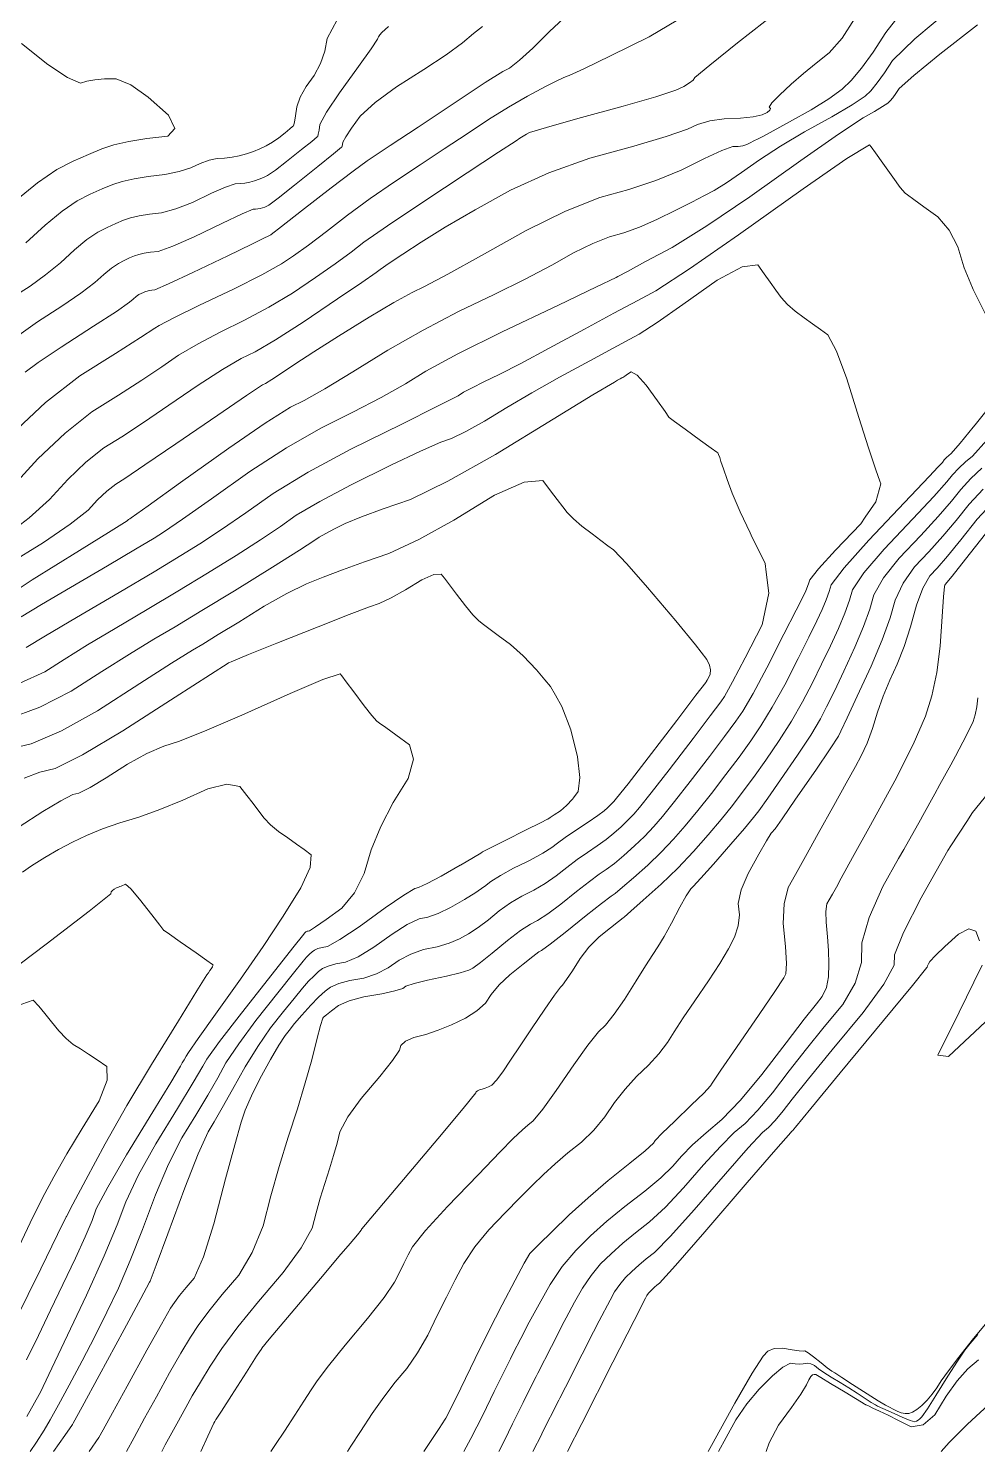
# Model space of a CAD drawing. Header units: inches. Extents: x 1337389 to 1347141, y 407035 to 414577.
# Drawn here: x 1337922 to 1338297, y 407035 to 407597 of the extents above; entities that cross this region are included whole.
import ezdxf

# ---------------------------------------------------------------- set-up
doc = ezdxf.new("R2010")
doc.units = ezdxf.units.IN
doc.header["$MEASUREMENT"] = 0
doc.layers.add('Topo', color=7, linetype='Continuous', lineweight=15, true_color=0x459900)

msp = doc.modelspace()

# ---------------------------------------------------------------- linework, layer by layer
at = {"layer": 'Topo'}
for p, q in [((1338295.104, 407494.4409, 985), (1338291.8111, 407502.3931, 985)), ((1338286.5019, 407274.2861, 1020), (1338292.8321, 407283.944, 1020)), ((1338132.146, 407056.353, 1020), (1338134.3571, 407060.7051, 1020))]:
    msp.add_line(p, q, dxfattribs=at)
for points, elevation in [([(1338286.725, 407604.7571), (1338272.2509, 407592.638), (1338263.4419, 407584.138), (1338260.2979, 407579.2571), (1338257.4479, 407575.291), (1338254.8931, 407572.24), (1338252.6331, 407570.1031), (1338247.5221, 407566.6781), (1338239.5579, 407561.9661), (1338228.7429, 407555.967), (1338219.188, 407550.2971), (1338210.894, 407544.958), (1338203.8612, 407539.9491), (1338197.9022, 407535.9281), (1338193.0189, 407532.8951), (1338189.2099, 407530.8501), (1338184.1831, 407528.2461), (1338177.938, 407525.0818), (1338170.474, 407521.3589), (1338163.6261, 407518.368), (1338157.3939, 407516.1108), (1338151.7771, 407514.587), (1338145.1632, 407511.9571), (1338137.5531, 407508.219), (1338128.9449, 407503.3741), (1338118.5129, 407497.9091), (1338106.2569, 407491.8229), (1338092.1769, 407485.1159), (1338078.1791, 407477.7852), (1338064.2619, 407469.8289), (1338050.4269, 407461.2469), (1338039.4019, 407454.6411), (1338031.1881, 407450.0092), (1338025.7841, 407447.3532), (1338015.8578, 407441.07), (1338001.409, 407431.1611), (1337982.4379, 407417.6243), (1337969.6, 407408.469), (1337962.8949, 407403.6949), (1337962.3229, 407403.302), (1337961.913, 407403.0221), (1337961.6662, 407402.8558), (1337961.5811, 407402.802), (1337961.4951, 407402.7349), (1337961.4091, 407402.653), (1337961.321, 407402.5569), (1337955.0169, 407398.6251), (1337942.4961, 407390.8559), (1337923.7589, 407379.2499), (1337909.8749, 407370.087)], 995), ([(1337914.205, 407385.308), (1337928.257, 407394.011), (1337938.845, 407401.1541), (1337945.97, 407406.7359), (1337949.6319, 407410.7579), (1337953.2601, 407414.189), (1337956.856, 407417.0288), (1337960.4179, 407419.2789), (1337968.3101, 407424.5681), (1337980.5341, 407432.8981), (1337997.087, 407444.2691), (1338008.499, 407452.0279), (1338014.7699, 407456.1769), (1338015.8979, 407456.7131), (1338018.3921, 407458.2438), (1338022.2521, 407460.769), (1338027.477, 407464.289), (1338034.997, 407469.138), (1338044.811, 407475.3191), (1338056.921, 407482.8301), (1338066.614, 407488.6091), (1338073.8911, 407492.6559), (1338078.7509, 407494.9709), (1338087.8549, 407499.815), (1338101.2029, 407507.1871), (1338118.793, 407517.0871), (1338134.347, 407524.726), (1338147.862, 407530.102), (1338159.341, 407533.2161), (1338170.0591, 407536.8221), (1338180.017, 407540.9191), (1338189.215, 407545.5079), (1338196.037, 407548.5929), (1338200.483, 407550.1751), (1338202.5538, 407550.2542), (1338204.3741, 407550.5349), (1338205.9442, 407551.0159), (1338207.2641, 407551.6989), (1338208.7602, 407552.4571), (1338210.4331, 407553.289), (1338212.2819, 407554.1949), (1338216.3909, 407556.395), (1338222.76, 407559.8879), (1338231.389, 407564.6751), (1338238.3401, 407568.9989), (1338243.6119, 407572.8599), (1338247.2059, 407576.259), (1338251.2688, 407581.1111), (1338255.7999, 407587.419), (1338260.8011, 407595.1801), (1338266.142, 407601.9239)], 1000), ([(1337915.2671, 407415.0951), (1337926.0779, 407426.9698), (1337936.7901, 407437.0991), (1337947.405, 407445.484), (1337957.9221, 407452.124), (1337967.136, 407458.0638), (1337975.047, 407463.303), (1337981.655, 407467.842), (1337989.299, 407472.4091), (1337997.9799, 407477.0031), (1338007.6969, 407481.6258), (1338017.221, 407486.758), (1338026.55, 407492.4009), (1338035.685, 407498.5531), (1338043.434, 407503.9419), (1338049.7979, 407508.5681), (1338054.7751, 407512.4302), (1338064.053, 407518.9199), (1338077.63, 407528.0389), (1338095.508, 407539.7849), (1338107.9099, 407547.9394), (1338114.8381, 407552.498), (1338116.2911, 407553.4652), (1338117.665, 407554.3219), (1338118.9588, 407555.0708), (1338120.173, 407555.711), (1338126.9309, 407557.757), (1338139.233, 407561.2081), (1338157.079, 407566.066), (1338169.9951, 407569.8081), (1338177.9809, 407572.434), (1338181.037, 407573.9451), (1338183.3049, 407575.285), (1338184.7839, 407576.4518), (1338185.474, 407577.4479), (1338191.3249, 407582.3299), (1338202.337, 407591.099), (1338218.5101, 407603.7529)], 1010), ([(1338248.516, 407600.599), (1338243.5342, 407592.9859), (1338238.455, 407587.1549), (1338233.2791, 407583.106), (1338228.277, 407578.983), (1338223.4491, 407574.7862), (1338218.794, 407570.516), (1338215.8868, 407567.497), (1338214.7291, 407565.7311), (1338215.3181, 407565.217), (1338215.059, 407564.5372), (1338213.9521, 407563.6901), (1338211.9959, 407562.6781), (1338208.5141, 407561.92), (1338203.506, 407561.417), (1338196.9731, 407561.168), (1338191.3048, 407560.3469), (1338186.5019, 407558.955), (1338182.5648, 407556.99), (1338174.1599, 407554.113), (1338161.2879, 407550.3219), (1338143.948, 407545.6169), (1338127.729, 407539.8579), (1338112.6301, 407533.045), (1338098.6519, 407525.1779), (1338086.903, 407518.337), (1338077.385, 407512.521), (1338070.0948, 407507.732), (1338064.7029, 407504.126), (1338061.2081, 407501.703), (1338059.6099, 407500.4628), (1338054.0129, 407496.584), (1338044.415, 407490.0649), (1338030.818, 407480.907), (1338019.946, 407473.942), (1338011.798, 407469.17), (1338006.3749, 407466.59), (1337998.899, 407462.2191), (1337989.3708, 407456.0562), (1337977.7899, 407448.1007), (1337967.7231, 407441.3159), (1337959.17, 407435.7009), (1337952.1301, 407431.2572), (1337945.0251, 407425.6441), (1337937.855, 407418.864), (1337930.6179, 407410.9159), (1337922.6719, 407403.683), (1337914.0171, 407397.1668)], 1005), ([(1337915.9042, 407436.836), (1337929.0901, 407449.1411), (1337942.68, 407459.711), (1337956.674, 407468.5471), (1337966.548, 407474.8119), (1337972.3029, 407478.505), (1337973.938, 407479.629), (1337979.699, 407482.5989), (1337989.585, 407487.4172), (1338003.597, 407494.0821), (1338014.4959, 407499.5741), (1338022.282, 407503.894), (1338026.9541, 407507.0411), (1338032.8552, 407511.3008), (1338039.9849, 407516.6731), (1338048.3421, 407523.157), (1338057.288, 407529.6971), (1338066.8239, 407536.2939), (1338076.948, 407542.9461), (1338086.5062, 407549.249), (1338095.4971, 407555.2021), (1338103.923, 407560.806), (1338111.8868, 407565.779), (1338119.389, 407570.12), (1338126.4289, 407573.8299), (1338131.5132, 407576.4099), (1338134.64, 407577.8591), (1338135.8111, 407578.1781), (1338141.6589, 407580.8961), (1338152.184, 407586.013), (1338167.3858, 407593.5299), (1338178.666, 407600.192)], 1015), ([(1338064.518, 407597.611), (1338061.8529, 407595.2269), (1338061.0862, 407594.269), (1338060.55, 407593.499), (1338060.245, 407592.9171), (1338060.171, 407592.5221), (1338057.6258, 407588.812), (1338052.6101, 407581.7871), (1338045.1221, 407571.447), (1338040.0341, 407563.8129), (1338037.347, 407558.886), (1338037.059, 407556.665), (1338036.788, 407555.1071), (1338036.5331, 407554.2111), (1338036.2928, 407553.9779), (1338034.173, 407552.245), (1338030.172, 407549.013), (1338024.2901, 407544.2802), (1338019.82, 407540.8609), (1338016.7629, 407538.7552), (1338015.1182, 407537.9632), (1338013.398, 407537.267), (1338011.6022, 407536.6669), (1338009.7291, 407536.1631), (1338007.831, 407535.796), (1338005.9057, 407535.5661), (1338003.955, 407535.474), (1338000.171, 407534.21), (1337994.552, 407531.776), (1337987.0999, 407528.17), (1337980.543, 407525.5828), (1337974.8801, 407524.0149), (1337970.114, 407523.466), (1337966.0319, 407522.7982), (1337962.6371, 407522.0099), (1337959.927, 407521.1021), (1337956.872, 407519.8699), (1337953.4721, 407518.314), (1337949.7271, 407516.434), (1337945.3918, 407513.4809), (1337940.4681, 407509.4548), (1337934.9551, 407504.3557), (1337929.133, 407499.581), (1337923.0011, 407495.1309), (1337916.56, 407491.005)], 1030), ([(1338101.642, 407597.5), (1338098.0749, 407594.786), (1338093.7428, 407591.1051), (1338087.2199, 407586.3671), (1338078.506, 407580.5691), (1338067.6008, 407573.713), (1338059.202, 407567.5831), (1338053.3089, 407562.1791), (1338049.9211, 407557.501), (1338047.6239, 407554.079), (1338046.416, 407551.9129), (1338046.2979, 407551.0029), (1338046.1871, 407550.365), (1338046.0821, 407549.9981), (1338045.984, 407549.9021), (1338042.8319, 407547.3551), (1338036.6249, 407542.3562), (1338027.3641, 407534.9051), (1338020.9219, 407529.8079), (1338017.3001, 407527.0669), (1338016.498, 407526.6802), (1338015.658, 407526.34), (1338014.782, 407526.048), (1338013.8681, 407525.802), (1338012.942, 407525.6231), (1338012.0031, 407525.511), (1338011.0511, 407525.4659), (1338006.6901, 407523.633), (1337998.92, 407520.0111), (1337987.74, 407514.602), (1337979.2929, 407510.8811), (1337973.578, 407508.849), (1337970.596, 407508.5058), (1337968.0419, 407508.0882), (1337965.918, 407507.5939), (1337964.2231, 407507.0259), (1337962.311, 407506.2559), (1337960.1841, 407505.2821), (1337957.8409, 407504.106), (1337955.1291, 407502.259), (1337952.0478, 407499.7399), (1337948.599, 407496.5499), (1337943.094, 407492.37), (1337935.5331, 407487.199), (1337925.9159, 407481.0389), (1337918.5191, 407475.7809)], 1025), ([(1338296.9791, 407598.2339), (1338282.1751, 407586.665), (1338271.8769, 407578.2861), (1338266.083, 407573.096), (1338264.7948, 407571.0961), (1338263.627, 407569.471), (1338262.5799, 407568.2208), (1338261.655, 407567.3449), (1338259.56, 407565.9421), (1338256.2969, 407564.0111), (1338251.8651, 407561.5529), (1338242.1929, 407555.1291), (1338227.2788, 407544.7399), (1338207.124, 407530.3859), (1338190.1949, 407518.942), (1338176.4921, 407510.407), (1338166.014, 407504.7821), (1338158.844, 407500.9312), (1338154.9802, 407498.8549), (1338154.423, 407498.5521), (1338146.6398, 407494.8209), (1338131.6319, 407487.6601), (1338109.3981, 407477.0691), (1338091.913, 407468.3569), (1338079.176, 407461.524), (1338071.189, 407456.5699), (1338061.6189, 407451.1801), (1338050.466, 407445.356), (1338037.7321, 407439.0962), (1338024.1731, 407431.3061), (1338009.791, 407421.9861), (1337994.5841, 407411.1361), (1337983.215, 407403.1392), (1337975.6831, 407397.995), (1337971.987, 407395.7031), (1337964.628, 407391.304), (1337953.6059, 407384.7969), (1337938.9199, 407376.1832), (1337927.5359, 407369.4529), (1337919.4529, 407364.6071)], 990), ([(1338133.5701, 407600.6971), (1338128.03, 407595.6081), (1338121.4331, 407589.0748), (1338116.16, 407584.2592), (1338112.209, 407581.158), (1338109.5811, 407579.773), (1338102.696, 407575.4361), (1338091.5552, 407568.147), (1338076.157, 407557.9059), (1338065.1011, 407550.559), (1338058.3879, 407546.1059), (1338056.0169, 407544.5488), (1338050.524, 407540.4749), (1338041.909, 407533.8839), (1338030.172, 407524.778), (1338022.2768, 407518.6592), (1338018.2238, 407515.5291), (1338018.0129, 407515.3879), (1338017.535, 407515.1319), (1338016.789, 407514.764), (1338015.7761, 407514.282), (1338010.5129, 407511.7401), (1338001, 407507.1398), (1337987.2362, 407500.481), (1337977.6619, 407495.9948), (1337972.275, 407493.683), (1337971.0769, 407493.5449), (1337970.0521, 407493.3772), (1337969.1989, 407493.1788), (1337968.5179, 407492.9511), (1337967.75, 407492.6422), (1337966.8959, 407492.251), (1337965.9552, 407491.7782), (1337964.8661, 407491.0359), (1337963.6279, 407490.025), (1337962.243, 407488.744), (1337957.055, 407485.158), (1337948.065, 407479.2671), (1337935.273, 407471.072), (1337926.2541, 407465.0371), (1337921.009, 407461.1621)], 1020), ([(1337921.311, 407512.162), (1337928.8881, 407519.1701), (1337935.6549, 407524.703), (1337941.6121, 407528.7613), (1337946.76, 407531.345), (1337951.433, 407533.4841), (1337955.6319, 407535.1771), (1337959.356, 407536.425), (1337964.0221, 407537.5079), (1337969.6322, 407538.4269), (1337976.183, 407539.181), (1337981.793, 407540.284), (1337986.4599, 407541.737), (1337990.1849, 407543.5401), (1337993.6509, 407544.788), (1337996.8599, 407545.482), (1337999.81, 407545.622), (1338002.7198, 407545.969), (1338005.59, 407546.524), (1338008.421, 407547.2851), (1338011.1381, 407548.193), (1338013.739, 407549.2447), (1338016.226, 407550.4441), (1338018.7179, 407551.9141), (1338021.2152, 407553.6561), (1338023.7189, 407555.67), (1338025.5139, 407557.1359), (1338026.602, 407558.0539), (1338026.983, 407558.4241), (1338027.389, 407559.8491), (1338027.82, 407562.327), (1338028.2769, 407565.8591), (1338029.6561, 407569.6961), (1338031.9558, 407573.8389), (1338035.178, 407578.288), (1338037.6401, 407582.93), (1338039.3422, 407587.7661), (1338040.2851, 407592.7939), (1338044.17, 407600.213)], 1035), ([(1337917.3079, 407528.885), (1337925.918, 407535.925), (1337933.4978, 407541.0888), (1337940.048, 407544.3771), (1337945.9941, 407547.0972), (1337951.336, 407549.2518), (1337956.0751, 407550.8401), (1337961.9888, 407552.2151), (1337969.0791, 407553.3792), (1337977.344, 407554.3298), (1337980.196, 407557.375), (1337977.633, 407562.5118), (1337969.6551, 407569.7428), (1337962.794, 407574.5439), (1337957.0469, 407576.917), (1337952.4159, 407576.8599), (1337948.5199, 407576.5509), (1337945.3588, 407575.9901), (1337942.934, 407575.1772), (1337937.8309, 407577.3739), (1337930.0512, 407582.5779), (1337919.593, 407590.792)], 1040), ([(1338291.8111, 407502.3931), (1338291.656, 407502.7679), (1338289.2319, 407510.634), (1338285.792, 407517.1999), (1338281.3372, 407522.4671), (1338275.8658, 407526.4351), (1338271.904, 407529.3071), (1338269.4489, 407531.0851), (1338268.5021, 407531.7671), (1338266.5429, 407534.091), (1338263.573, 407538.056), (1338259.591, 407543.6629), (1338256.7392, 407547.677), (1338255.015, 407550.1), (1338254.421, 407550.9311), (1338245.5009, 407545.414), (1338228.2551, 407533.549), (1338202.6828, 407515.336), (1338183.2618, 407501.9211), (1338169.9929, 407493.302), (1338162.8749, 407489.481), (1338153.5019, 407484.423), (1338141.873, 407478.1268), (1338127.9881, 407470.5941), (1338116.745, 407464.6259), (1338108.1449, 407460.223), (1338102.1879, 407457.385), (1338097.5029, 407455.051), (1338094.09, 407453.2198), (1338091.9502, 407451.893), (1338083.8349, 407447.7199), (1338069.7449, 407440.7019), (1338049.6788, 407430.8391), (1338032.735, 407421.7181), (1338018.9099, 407413.338), (1338008.206, 407405.7009), (1337998.5758, 407399.0621), (1337990.0191, 407393.4229), (1337982.536, 407388.782), (1337971.933, 407382.3949), (1337958.2101, 407374.2621), (1337941.367, 407364.3819), (1337929.1259, 407357.1431), (1337921.4869, 407352.5451)], 985), ([(1337919.0039, 407338.5102), (1337928.8478, 407342.9169), (1337936.4259, 407347.806), (1337945.6798, 407353.5292), (1337956.608, 407360.0871), (1337969.2109, 407367.4791), (1337981.3698, 407374.737), (1337993.085, 407381.8608), (1338004.3561, 407388.8509), (1338013.937, 407394.9862), (1338021.8283, 407400.266), (1338028.0299, 407404.6909), (1338037.3571, 407410.193), (1338049.8089, 407416.7729), (1338065.3871, 407424.4301), (1338077.162, 407430.016), (1338085.1341, 407433.5309), (1338089.3021, 407434.974), (1338095.0348, 407437.7421), (1338102.3319, 407441.8361), (1338111.1931, 407447.2541), (1338121.0921, 407453.0319), (1338132.0289, 407459.1691), (1338144.0032, 407465.6661), (1338153.239, 407470.6701), (1338159.736, 407474.1798), (1338163.494, 407476.1979), (1338170.4989, 407480.7481), (1338180.7518, 407487.83), (1338194.2531, 407497.4459), (1338204.099, 407502.674), (1338210.29, 407503.5138), (1338212.8259, 407499.967), (1338215.199, 407496.641), (1338217.409, 407493.537), (1338219.456, 407490.654), (1338221.9998, 407487.883), (1338225.0399, 407485.2229), (1338228.5771, 407482.6749), (1338231.8979, 407480.278), (1338235.0019, 407478.0319), (1338237.8901, 407475.937), (1338241.3859, 407469.445), (1338245.491, 407458.5559), (1338250.2039, 407443.2699), (1338254.0009, 407431.275), (1338256.883, 407422.572), (1338258.4699, 407418.2011)], 980), ([(1338295.3152, 407439.4582), (1338296.0981, 407440.4149), (1338304.52, 407450.9052), (1338308.0378, 407461.6221), (1338306.655, 407472.5638), (1338300.3679, 407483.7331), (1338295.369, 407493.8011), (1338295.104, 407494.4409)], 985), ([(1338207.2991, 407397.7199), (1338203.381, 407406.0501), (1338200.22, 407413.3939), (1338198.2331, 407418.863), (1338196.742, 407423.0479), (1338195.7482, 407425.95), (1338195.249, 407427.5679), (1338194.814, 407428.7209), (1338194.4441, 407429.408), (1338194.1378, 407429.63), (1338191.892, 407431.2489), (1338187.7059, 407434.2651), (1338181.579, 407438.6791), (1338177.4569, 407441.6741), (1338175.3391, 407443.2509), (1338175.2258, 407443.41), (1338173.6589, 407445.6039), (1338170.6359, 407449.833), (1338166.158, 407456.0971), (1338162.696, 407459.933), (1338160.2509, 407461.343), (1338158.8219, 407460.3248), (1338157.7359, 407459.5751), (1338156.994, 407459.093), (1338156.597, 407458.8799), (1338155.9089, 407458.508), (1338154.931, 407457.978), (1338153.6628, 407457.29), (1338145.206, 407452.1769), (1338129.558, 407442.6381), (1338106.7211, 407428.673), (1338087.914, 407418.123), (1338073.1401, 407410.9891), (1338062.397, 407407.2688), (1338053.8119, 407404.0899), (1338047.3851, 407401.451), (1338043.1171, 407399.3532), (1338039.7051, 407397.5501), (1338037.149, 407396.0431), (1338035.4498, 407394.8302), (1338029.298, 407390.909), (1338018.6921, 407384.2789), (1338003.6328, 407374.9401), (1337990.806, 407367.079), (1337980.2121, 407360.6961), (1337971.8491, 407355.791), (1337962.2339, 407349.9149), (1337951.3648, 407343.0668), (1337939.2441, 407335.2468), (1337926.805, 407328.9911), (1337914.0491, 407324.298)], 975), ([(1338281.556, 407423.8789), (1338283.151, 407425.5911), (1338283.9189, 407426.5549), (1338284.7617, 407427.4639), (1338285.683, 407428.3211), (1338286.6791, 407429.1232), (1338290.151, 407433.1541), (1338295.3152, 407439.4582)], 985), ([(1338184.917, 407271.9938), (1338190.669, 407278.5769), (1338195.7959, 407284.649), (1338200.2969, 407290.2111), (1338204.1731, 407295.2632), (1338208.5399, 407301.211), (1338213.3971, 407308.0551), (1338218.7451, 407315.795), (1338223.602, 407323.4719), (1338227.9658, 407331.087), (1338231.839, 407338.64), (1338235.495, 407345.9899), (1338238.9341, 407353.139), (1338242.1561, 407360.0861), (1338244.683, 407366.089), (1338246.5138, 407371.148), (1338247.6511, 407375.263), (1338252.1851, 407381.9862), (1338260.117, 407391.315), (1338271.4461, 407403.252), (1338279.7319, 407412.1318), (1338284.9749, 407417.9531), (1338287.1758, 407420.7171), (1338289.595, 407423.326), (1338292.234, 407425.782), (1338295.0931, 407428.082), (1338300.75, 407434.29)], 990), ([(1337974.9699, 407035.2906), (1337976.381, 407037.8839), (1337980.9311, 407046.2239), (1337984.4769, 407052.699), (1337987.019, 407057.308), (1337990.2389, 407062.7181), (1337994.1351, 407068.93), (1337998.7091, 407075.9429), (1338005.036, 407084.4591), (1338013.1179, 407094.4761), (1338022.9531, 407105.9951), (1338030.0302, 407115.663), (1338034.35, 407123.478), (1338035.913, 407129.4411), (1338037.5729, 407135.3109), (1338039.3321, 407141.0881), (1338041.1882, 407146.772), (1338042.7989, 407152.063), (1338044.1642, 407156.96), (1338045.2841, 407161.463), (1338048.4669, 407167.3439), (1338053.715, 407174.6022), (1338061.0281, 407183.2379), (1338066.0739, 407189.6022), (1338068.853, 407193.695), (1338069.3661, 407195.518), (1338071.2561, 407197.153), (1338074.525, 407198.6021), (1338079.1722, 407199.8652), (1338084.125, 407201.5639), (1338089.384, 407203.701), (1338094.9488, 407206.2741), (1338099.4059, 407209.1289), (1338102.7551, 407212.266), (1338104.9952, 407215.6849), (1338108.223, 407219.389), (1338112.437, 407223.3789), (1338117.6379, 407227.6539), (1338121.4449, 407230.6717), (1338123.8589, 407232.432), (1338124.88, 407232.935), (1338128.326, 407235.4911), (1338134.1971, 407240.0999), (1338142.494, 407246.764), (1338148.558, 407251.5568), (1338152.3889, 407254.481), (1338153.9861, 407255.5339), (1338156.927, 407257.915), (1338161.2098, 407261.623), (1338166.8369, 407266.6581), (1338172.117, 407271.765), (1338177.0509, 407276.9429), (1338181.6379, 407282.1929), (1338186.6079, 407288.1841), (1338191.961, 407294.9179), (1338197.6961, 407302.394), (1338202.87, 407309.331), (1338207.4819, 407315.7309), (1338211.5321, 407321.5921), (1338216.0059, 407328.9591), (1338220.904, 407337.831), (1338226.2259, 407348.2079), (1338230.4642, 407356.615), (1338233.6179, 407363.051), (1338235.6889, 407367.5169), (1338237.3131, 407371.3749), (1338238.4908, 407374.6272), (1338239.2211, 407377.2721), (1338244.4229, 407384.0039), (1338254.0959, 407394.821), (1338268.2398, 407409.724), (1338277.9249, 407419.9811), (1338281.556, 407423.8789)], 985), ([(1338244.2498, 407343.228), (1338248.6229, 407352.6559), (1338252.052, 407360.8031), (1338254.5379, 407367.6688), (1338256.0809, 407373.2539), (1338259.947, 407379.9681), (1338266.1379, 407387.8101), (1338274.6519, 407396.7811), (1338281.5391, 407404.2829), (1338286.799, 407410.315), (1338290.432, 407414.879), (1338294.4279, 407419.1879), (1338298.7861, 407423.2431)], 995), ([(1338119.0658, 407268.017), (1338120.3599, 407268.654), (1338125.4211, 407271.367), (1338129.02, 407273.5821), (1338131.157, 407275.2982), (1338134.2521, 407277.544), (1338138.3051, 407280.32), (1338143.317, 407283.625), (1338147.105, 407286.229), (1338149.6699, 407288.1311), (1338151.0129, 407289.333), (1338152.2729, 407290.5521), (1338153.4511, 407291.7882), (1338154.5459, 407293.041), (1338159.0459, 407298.7909), (1338166.953, 407309.0389), (1338178.2651, 407323.784), (1338185.859, 407333.6899), (1338189.7349, 407338.7569), (1338189.8929, 407338.9849), (1338190.24, 407339.61), (1338190.7779, 407340.633), (1338191.5068, 407342.0529), (1338191.638, 407343.712), (1338191.1738, 407345.6091), (1338190.112, 407347.7451), (1338185.688, 407353.5561), (1338177.9011, 407363.0421), (1338166.752, 407376.2021), (1338158.5742, 407385.5291), (1338153.3692, 407391.0212), (1338151.1349, 407392.68), (1338148.2928, 407394.8091), (1338144.842, 407397.4081), (1338140.7811, 407400.4759), (1338137.4989, 407403.2729), (1338134.995, 407405.7991), (1338133.27, 407408.054), (1338131.1071, 407410.9041), (1338128.5069, 407414.3501), (1338125.469, 407418.3922), (1338118.0948, 407417.816), (1338106.3859, 407412.6221), (1338090.3409, 407402.8109), (1338076.4302, 407395.157), (1338064.6549, 407389.661), (1338055.0149, 407386.324), (1338046.378, 407383.2149), (1338038.7459, 407380.3342), (1338032.1181, 407377.683), (1338024.3479, 407373.8382), (1338015.438, 407368.798), (1338005.3871, 407362.5649), (1337997.3111, 407357.6032), (1337991.213, 407353.9131), (1337987.09, 407351.4949), (1337978.7881, 407346.3), (1337966.3041, 407338.328), (1337949.641, 407327.5779), (1337935.3569, 407319.6518), (1337923.4539, 407314.5491), (1337913.9311, 407312.2691)], 970), ([(1338258.4699, 407418.2011), (1338258.8481, 407417.16), (1338256.8589, 407410.0759), (1338252.7141, 407403.9696)], 980), ([(1338299.261, 407415.05), (1338293.6891, 407409.042), (1338288.6228, 407402.6781), (1338283.3449, 407396.434), (1338277.857, 407390.3089), (1338272.1579, 407384.304), (1338267.7099, 407377.95), (1338264.511, 407371.2451), (1338262.5621, 407364.19), (1338259.4219, 407355.517), (1338255.09, 407345.226), (1338249.567, 407333.3159), (1338245.559, 407324.7409), (1338243.0668, 407319.5021), (1338242.0911, 407317.5991), (1338238.792, 407312.498), (1338233.1721, 407304.2), (1338225.229, 407292.704), (1338219.88, 407284.9721), (1338217.1269, 407281.003), (1338216.9689, 407280.7969), (1338216.6631, 407280.4302), (1338216.209, 407279.9021), (1338215.6071, 407279.2131), (1338213.7769, 407276.23), (1338210.719, 407270.954), (1338206.4331, 407263.3851), (1338203.721, 407256.8892), (1338202.5811, 407251.465), (1338203.0139, 407247.1139), (1338202.5109, 407242.6849), (1338201.0701, 407238.1799), (1338198.6922, 407233.599), (1338195.282, 407227.8889), (1338190.8401, 407221.053), (1338185.3671, 407213.089), (1338180.842, 407206.3618), (1338177.2659, 407200.872), (1338174.6389, 407196.619), (1338171.2788, 407192.2582), (1338167.187, 407187.788), (1338162.3618, 407183.2099), (1338157.874, 407178.278), (1338153.7229, 407172.99), (1338149.909, 407167.347), (1338145.5759, 407162.1539), (1338140.7249, 407157.4112), (1338135.3538, 407153.1182), (1338130.3308, 407148.851), (1338125.6561, 407144.6109), (1338121.3289, 407140.397), (1338116.285, 407135.3428), (1338110.525, 407129.4469), (1338104.049, 407122.709), (1338098.61, 407116.0679), (1338094.207, 407109.523), (1338090.8411, 407103.0741), (1338087.3491, 407096.204), (1338083.73, 407088.9137), (1338079.986, 407081.204), (1338075.9759, 407074.2612), (1338071.6999, 407068.0841), (1338067.1591, 407062.675), (1338062.6069, 407056.7271), (1338058.0439, 407050.2411), (1338053.4699, 407043.217), (1338049.675, 407037.3771), (1338048.3232, 407035.2906)], 1000), ([(1338078.4872, 407035.2906), (1338079.804, 407037.313), (1338084.4449, 407044.41), (1338086.8979, 407048.116), (1338087.163, 407048.4309), (1338089.2171, 407052.5069), (1338093.059, 407060.341), (1338098.6901, 407071.935), (1338104.13, 407082.896), (1338109.3819, 407093.226), (1338114.4431, 407102.9231), (1338118.0961, 407109.678), (1338120.341, 407113.4901), (1338121.176, 407114.3601), (1338124.033, 407117.1779), (1338128.91, 407121.9451), (1338135.808, 407128.661), (1338143.2599, 407135.4189), (1338151.265, 407142.2201), (1338159.8249, 407149.0642), (1338165.7731, 407153.983), (1338169.109, 407156.978), (1338169.8341, 407158.0501), (1338172.5829, 407160.915), (1338177.357, 407165.5729), (1338184.157, 407172.0241), (1338188.917, 407176.6909), (1338191.6361, 407179.5761), (1338192.3159, 407180.6759), (1338195.7371, 407185.728), (1338201.8989, 407194.731), (1338210.803, 407207.6849), (1338217.0099, 407216.8441), (1338220.5209, 407222.2101), (1338221.336, 407223.7799), (1338221.576, 407227.878), (1338221.2401, 407234.5029), (1338220.328, 407243.6549), (1338220.6799, 407251.451), (1338222.2951, 407257.8912), (1338225.173, 407262.974), (1338229.1341, 407270.0481), (1338234.1771, 407279.1131), (1338240.3038, 407290.1699), (1338245.1751, 407298.9741), (1338248.7931, 407305.527), (1338251.156, 407309.8279), (1338253.4012, 407314.8418), (1338255.5269, 407320.57), (1338257.5349, 407327.0116), (1338259.839, 407333.3881), (1338262.4389, 407339.698), (1338265.335, 407345.9431), (1338268.0509, 407352.9469), (1338270.5859, 407360.711), (1338272.941, 407369.2359), (1338275.4718, 407375.9319), (1338278.179, 407380.799), (1338281.0629, 407383.837), (1338285.1521, 407388.585), (1338290.4469, 407395.0401), (1338296.9459, 407403.2039), (1338304.094, 407410.912)], 1005), ([(1338252.7141, 407403.9696), (1338250.9151, 407401.3179), (1338241.0151, 407390.887), (1338234.3082, 407383.542), (1338230.7909, 407379.282), (1338230.467, 407378.1059), (1338229.9441, 407376.661), (1338229.2219, 407374.9471), (1338228.3021, 407372.9631), (1338225.4321, 407367.239), (1338220.6121, 407357.777), (1338213.8421, 407344.575), (1338208.4109, 407334.4461), (1338204.3191, 407327.39), (1338201.566, 407323.4061), (1338197.1999, 407317.4511), (1338191.2189, 407309.5239), (1338183.6251, 407299.625), (1338177.4211, 407291.72), (1338172.607, 407285.8089), (1338169.1841, 407281.8911), (1338165.502, 407278.027), (1338161.5619, 407274.216), (1338157.3641, 407270.4589), (1338153.653, 407267.3531), (1338150.43, 407264.8981), (1338147.694, 407263.094), (1338143.7903, 407260.2199), (1338138.715, 407256.275), (1338132.4721, 407251.2609), (1338127.357, 407247.4498), (1338123.3731, 407244.8411), (1338120.518, 407243.4351), (1338116.572, 407240.8189), (1338111.5349, 407236.991), (1338105.407, 407231.9539), (1338100.8158, 407228.309), (1338097.762, 407226.059), (1338096.2461, 407225.202), (1338092.7701, 407224.1161), (1338087.3329, 407222.8029), (1338079.9349, 407221.2611), (1338074.6051, 407219.946), (1338071.3421, 407218.8591), (1338070.1462, 407217.9989), (1338066.975, 407217.0119), (1338061.8299, 407215.8999), (1338054.7091, 407214.6609), (1338049.0251, 407213.1248), (1338044.778, 407211.292), (1338041.9679, 407209.161), (1338039.989, 407207.6219), (1338038.8411, 407206.6739), (1338038.5248, 407206.3171), (1338037.6489, 407203.402), (1338036.2121, 407197.926), (1338034.214, 407189.8918), (1338031.6539, 407180.7728), (1338028.5309, 407170.5701), (1338024.8451, 407159.2839), (1338021.3529, 407147.8128), (1338018.056, 407136.1568), (1338014.954, 407124.3169), (1338010.719, 407113.886), (1338005.3509, 407104.8641), (1337998.8513, 407097.2503), (1337993.5099, 407090.63), (1337989.3279, 407085.0021), (1337986.3061, 407080.3668), (1337982.5579, 407074.135), (1337978.0842, 407066.3069), (1337972.885, 407056.8829), (1337968.2219, 407048.3981), (1337964.093, 407040.854), (1337961.0658, 407035.2906)], 980), ([(1338300.2031, 407397.3671), (1338292.2701, 407387.402), (1338286.9588, 407380.7361), (1338284.2691, 407377.3662), (1338284.1999, 407377.2939), (1338284.1269, 407377.1479), (1338284.051, 407376.9291), (1338283.9701, 407376.638), (1338283.649, 407372.5729), (1338283.0869, 407364.7351), (1338282.285, 407353.1249), (1338280.9159, 407342.708), (1338278.9801, 407333.4852), (1338276.477, 407325.4559), (1338271.6039, 407314.272), (1338264.362, 407299.934), (1338254.75, 407282.442), (1338247.7031, 407269.627), (1338243.2211, 407261.4889), (1338241.304, 407258.0301), (1338239.726, 407255.1931), (1338238.487, 407252.979), (1338237.5859, 407251.3889), (1338237.1749, 407248.434), (1338237.2522, 407244.114), (1338237.8179, 407238.429), (1338238.166, 407232.9579), (1338238.2961, 407227.6998), (1338238.208, 407222.656), (1338237.363, 407218.345), (1338235.762, 407214.7679), (1338233.4049, 407211.924), (1338228.638, 407205.855), (1338221.46, 407196.5609), (1338211.8709, 407184.041), (1338203.4069, 407173.952), (1338196.0661, 407166.2951), (1338189.8498, 407161.069), (1338184.568, 407156.265), (1338180.2209, 407151.884), (1338176.807, 407147.9251), (1338171.9408, 407143.292), (1338165.6242, 407137.9861), (1338157.855, 407132.006), (1338150.729, 407126.1241), (1338144.2451, 407120.339), (1338138.4048, 407114.652), (1338133.075, 407108.2828), (1338128.2571, 407101.2308), (1338123.9508, 407093.495), (1338123.9409, 407093.4769)], 1010), ([(1338213.6479, 407382.2841), (1338213.228, 407385.736), (1338207.7169, 407396.8309), (1338207.2991, 407397.7199)], 975), ([(1338126.1981, 407339.7769), (1338122.887, 407343.6839), (1338117.6258, 407349.1999), (1338112.6121, 407353.728), (1338107.8449, 407357.2691), (1338104.1522, 407360.019), (1338101.533, 407361.9779), (1338099.9878, 407363.146), (1338097.7709, 407365.474), (1338094.8849, 407368.964), (1338091.327, 407373.6131), (1338088.5481, 407377.2559), (1338086.5469, 407379.891), (1338085.3232, 407381.5188), (1338082.3518, 407381.287), (1338077.6351, 407379.1949), (1338071.1722, 407375.242), (1338065.5681, 407372.1589), (1338060.8241, 407369.9452), (1338056.941, 407368.6012), (1338048.9161, 407365.5299), (1338036.7509, 407360.7329), (1338020.4439, 407354.211), (1338009.282, 407349.7311), (1338003.2641, 407347.2929), (1338002.3911, 407346.8989), (1338001.7559, 407346.62), (1338001.36, 407346.456), (1338001.2009, 407346.409), (1337994.183, 407341.918), (1337980.3049, 407332.9842), (1337959.5678, 407319.6061), (1337943.7531, 407310.2119), (1337932.8589, 407304.799), (1337926.8869, 407303.3701), (1337920.597, 407300.9311)], 965), ([(1337946.3065, 407035.2906), (1337950.1699, 407040.819), (1337951.8049, 407043.8227), (1337955.5122, 407050.5721), (1337961.2941, 407061.0661), (1337969.149, 407075.3071), (1337974.877, 407085.553), (1337978.476, 407091.8039), (1337979.948, 407094.0611), (1337981.9841, 407096.801), (1337984.5849, 407100.0252), (1337987.7499, 407103.7319), (1337991.4067, 407112.1091), (1337995.5569, 407125.1569), (1338000.1999, 407142.8739), (1338003.8081, 407156.2571), (1338006.3812, 407165.3052), (1338007.9207, 407170.0192), (1338010.3501, 407175.692), (1338013.669, 407182.3239), (1338017.877, 407189.9159), (1338021.205, 407195.6381), (1338023.6521, 407199.4911), (1338025.218, 407201.475), (1338027.4288, 407204.114), (1338030.2861, 407207.4079), (1338033.7869, 407211.3569), (1338036.8399, 407214.5349), (1338039.445, 407216.942), (1338041.6032, 407218.578), (1338044.864, 407219.9859), (1338049.227, 407221.1651), (1338054.6939, 407222.1158), (1338059.7519, 407223.766), (1338064.4009, 407226.1158), (1338068.641, 407229.1662), (1338073.2649, 407231.573), (1338078.2721, 407233.3389), (1338083.6641, 407234.463), (1338088.435, 407235.878), (1338092.5871, 407237.5828), (1338096.1193, 407239.5799), (1338099.9, 407242.0832), (1338103.9299, 407245.0937), (1338108.209, 407248.6119), (1338112.625, 407251.7261), (1338117.1772, 407254.4379), (1338121.866, 407256.747), (1338126.3889, 407259.4079), (1338130.7458, 407262.4221), (1338134.9361, 407265.7868), (1338139.0211, 407268.8819), (1338143.0001, 407271.7068), (1338146.8732, 407274.261), (1338150.3791, 407276.7911), (1338153.5171, 407279.2949), (1338156.2881, 407281.7748), (1338158.8877, 407284.289), (1338161.3168, 407286.8391), (1338163.5772, 407289.4249), (1338168.2339, 407295.2551), (1338175.2891, 407304.3321), (1338184.7419, 407316.6542), (1338191.53, 407325.57), (1338195.6511, 407331.082), (1338197.1059, 407333.1879), (1338200.3179, 407338.964), (1338205.2868, 407348.4099), (1338212.0131, 407361.526), (1338214.6602, 407373.968), (1338213.6479, 407382.2841)], 975), ([(1337918.6481, 407281.809), (1337928.0351, 407287.8502), (1337935.0999, 407292.0699), (1337939.8429, 407294.4699), (1337942.265, 407295.05), (1337946.6812, 407297.244), (1337953.0921, 407301.0529), (1337961.4989, 407306.4761), (1337969.058, 407310.679), (1337975.7698, 407313.662), (1337981.634, 407315.4251), (1337991.8979, 407319.473), (1338006.56, 407325.805), (1338025.6209, 407334.422), (1338038.5536, 407339.879), (1338045.3581, 407342.175), (1338046.0342, 407341.311), (1338047.841, 407338.924), (1338050.7789, 407335.014), (1338054.848, 407329.5801), (1338057.9021, 407325.7211), (1338059.9402, 407323.436), (1338060.962, 407322.725), (1338063.4382, 407320.9438), (1338067.367, 407318.0941), (1338072.75, 407314.1729), (1338074.3658, 407308.4109), (1338072.2161, 407300.8059), (1338066.2988, 407291.359), (1338061.4449, 407281.9687), (1338057.6541, 407272.638), (1338054.9269, 407263.3638), (1338051.0631, 407255.7111), (1338046.0631, 407249.6781), (1338039.9271, 407245.265), (1338035.668, 407242.2931), (1338033.2859, 407240.7639), (1338032.7811, 407240.6759), (1338032.3778, 407240.5671), (1338032.0771, 407240.437), (1338031.878, 407240.286), (1338031.6371, 407240.0641), (1338031.3548, 407239.7698), (1338031.032, 407239.406), (1338026.7709, 407234.0391), (1338018.5721, 407223.6699), (1338006.4361, 407208.299), (1337997.8319, 407197.1259), (1337992.76, 407190.1499), (1337991.22, 407187.373), (1337987.3559, 407180.883), (1337981.1679, 407170.6811), (1337972.6549, 407156.766), (1337965.86, 407144.4681), (1337960.7829, 407133.7869), (1337957.4239, 407124.723), (1337952.2539, 407112.4711), (1337945.2711, 407097.0299), (1337936.477, 407078.4001), (1337930.431, 407065.6409), (1337927.1319, 407058.755), (1337926.5801, 407057.739), (1337924.7811, 407054.546), (1337921.7339, 407049.175)], 960), ([(1338018.0319, 407035.2906), (1338019.943, 407038.0481), (1338023.461, 407043.346), (1338027.553, 407049.696), (1338031.0543, 407055.1172), (1338033.9651, 407059.6081), (1338036.2841, 407063.169), (1338040.7691, 407069.045), (1338047.42, 407077.2339), (1338056.2371, 407087.7372), (1338062.734, 407096.015), (1338066.9119, 407102.0669), (1338068.7711, 407105.8939), (1338070.567, 407109.5119), (1338072.3, 407112.9219), (1338073.971, 407116.123), (1338079.123, 407122.4578), (1338087.7581, 407131.928), (1338099.8741, 407144.533), (1338108.5371, 407153.5071), (1338113.747, 407158.8491), (1338115.5049, 407160.5609), (1338117.4029, 407162.2831), (1338119.443, 407164.0148), (1338121.624, 407165.759), (1338125.379, 407170.326), (1338130.708, 407177.7161), (1338137.612, 407187.9299), (1338143.164, 407195.6412), (1338147.3659, 407200.8479), (1338150.216, 407203.5521), (1338153.641, 407207.8239), (1338157.641, 407213.662), (1338162.215, 407221.0671), (1338165.9458, 407226.996), (1338168.834, 407231.4471), (1338170.878, 407234.421), (1338173.3341, 407238.5102), (1338176.2009, 407243.714), (1338179.4811, 407250.0318), (1338182.0119, 407254.5538), (1338183.796, 407257.278), (1338184.8319, 407258.2049), (1338187.8279, 407261.4612), (1338192.7839, 407267.046), (1338199.7, 407274.961), (1338204.9831, 407281.1131), (1338208.6332, 407285.504), (1338210.6499, 407288.1329), (1338214.21, 407293.0917), (1338219.313, 407300.38), (1338225.9579, 407309.997), (1338231.1969, 407317.985), (1338235.029, 407324.3431), (1338237.4531, 407329.0708), (1338240.5269, 407335.3659), (1338244.2498, 407343.228)], 995), ([(1338130.4099, 407333.6751), (1338128.3971, 407337.181), (1338126.1981, 407339.7769)], 965), ([(1338137.5139, 407293.239), (1338139.3799, 407295.6949), (1338140.0231, 407301.2281), (1338139.0569, 407309.332), (1338136.482, 407320.0049), (1338132.928, 407329.288), (1338130.4099, 407333.6751)], 965), ([(1338297.1741, 407332.6559), (1338296.715, 407329.1021), (1338296.074, 407326.005), (1338295.2509, 407323.3648), (1338292.6651, 407317.896), (1338288.3139, 407309.5981), (1338286.4781, 407306.2549)], 1015), ([(1338292.8321, 407283.944), (1338295.0931, 407287.3941), (1338304.2289, 407298.7389), (1338312.688, 407306.4541), (1338315.4601, 407309.968)], 1020), ([(1338286.4781, 407306.2549), (1338282.2002, 407298.4699), (1338280.1491, 407294.7761)], 1015), ([(1337921.5361, 407071.4199), (1337926.295, 407081.104), (1337931.104, 407091.0279), (1337935.9649, 407101.192), (1337940.875, 407111.5951), (1337944.705, 407120.031), (1337947.454, 407126.4991), (1337949.121, 407130.999), (1337953.678, 407139.6292), (1337961.123, 407152.39), (1337971.4561, 407169.2811), (1337978.5621, 407180.9451), (1337982.4389, 407187.3843), (1337983.0879, 407188.5962), (1337983.8181, 407189.8839), (1337984.628, 407191.2479), (1337985.5199, 407192.688), (1337989.393, 407198.2411), (1337996.2491, 407207.9061), (1338006.0869, 407221.683), (1338014.962, 407234.566), (1338022.874, 407246.555), (1338029.8232, 407257.6489), (1338033.5282, 407265.7201), (1338033.9909, 407270.7679), (1338031.21, 407272.7939), (1338028.1311, 407274.996), (1338024.755, 407277.374), (1338021.0801, 407279.93), (1338017.9489, 407282.5429), (1338015.3621, 407285.2141), (1338013.3179, 407287.9419), (1338011.0391, 407290.9341), (1338008.5231, 407294.189), (1338005.771, 407297.708), (1338000.6542, 407298.57), (1337993.173, 407296.775), (1337983.326, 407292.3232), (1337974.2557, 407288.6029), (1337965.9631, 407285.612), (1337958.4469, 407283.3532), (1337951.563, 407280.954), (1337945.3121, 407278.4169), (1337939.6941, 407275.742), (1337934.2049, 407272.8359), (1337928.8462, 407269.6998), (1337923.6161, 407266.3351), (1337920.0131, 407263.934)], 955), ([(1338092.936, 407266.681), (1338098.069, 407269.631), (1338100.977, 407271.3749), (1338101.5579, 407271.852), (1338104.73, 407273.542), (1338110.4961, 407276.444), (1338118.8529, 407280.5599), (1338124.4529, 407283.3259), (1338127.294, 407284.7429), (1338127.3779, 407284.81), (1338128.2581, 407285.398), (1338129.933, 407286.507), (1338132.4041, 407288.1371), (1338134.803, 407290.212), (1338137.128, 407292.7309), (1338137.5139, 407293.239)], 965), ([(1338280.1491, 407294.7761), (1338275.3931, 407286.2101), (1338274.483, 407284.5839)], 1015), ([(1338274.483, 407284.5839), (1338267.895, 407272.819), (1338265.895, 407269.2721)], 1015), ([(1337990.3569, 407035.2906), (1337993.154, 407041.301), (1337995.595, 407046.5149), (1337995.9261, 407047.166), (1337996.1801, 407047.6439), (1337996.3561, 407047.9491), (1337996.4529, 407048.0809), (1337998.5009, 407051.2451), (1338002.499, 407057.4421), (1338008.447, 407066.67), (1338012.4329, 407072.8561), (1338014.459, 407075.9981), (1338014.5229, 407076.0971), (1338017.4421, 407079.5889), (1338023.2148, 407086.4729), (1338031.841, 407096.7491), (1338039.0651, 407105.3261), (1338044.887, 407112.2009), (1338049.3059, 407117.377), (1338052.2593, 407120.856), (1338053.747, 407122.6382), (1338053.769, 407122.7239), (1338053.7931, 407122.8091), (1338053.8179, 407122.8921), (1338053.8449, 407122.9729), (1338053.8681, 407123.05), (1338053.888, 407123.12), (1338053.9037, 407123.1849), (1338058.913, 407129.13), (1338068.913, 407140.956), (1338083.907, 407158.6629), (1338093.943, 407170.6129), (1338099.0228, 407176.807), (1338099.146, 407177.2449), (1338099.6009, 407177.638), (1338100.3861, 407177.9861), (1338101.5019, 407178.2889), (1338102.6921, 407178.697), (1338103.955, 407179.211), (1338105.2921, 407179.8291), (1338107.1921, 407181.779), (1338109.6541, 407185.062), (1338112.678, 407189.6761), (1338116.4491, 407195.348), (1338120.966, 407202.0791), (1338126.2301, 407209.8671), (1338130.0319, 407215.336), (1338132.3699, 407218.4859), (1338133.2459, 407219.317), (1338134.83, 407221.491), (1338137.1231, 407225.0068), (1338140.125, 407229.866), (1338143.625, 407234.3089), (1338147.625, 407238.3381), (1338152.1239, 407241.9511), (1338155.2771, 407244.4611), (1338157.0828, 407245.8682), (1338157.5429, 407246.1709), (1338160.201, 407248.4768), (1338165.0571, 407252.7869), (1338172.1109, 407259.0998), (1338178.7311, 407265.502), (1338184.917, 407271.9938)], 990), ([(1338277.768, 407259.099), (1338285.2811, 407272.4219), (1338286.5019, 407274.2861)], 1020), ([(1337923.0792, 407035.2906), (1337925.5612, 407038.986), (1337928.5729, 407043.783), (1337930.8849, 407047.8469), (1337934.163, 407053.7532), (1337938.4069, 407061.501), (1337943.616, 407071.091), (1337948.5909, 407080.6659), (1337953.3322, 407090.227), (1337957.8382, 407099.774), (1337962.526, 407110.6811), (1337967.3951, 407122.948), (1337972.4449, 407136.576), (1337977.63, 407148.6332), (1337982.9488, 407159.1188), (1337988.404, 407168.0352), (1337993.119, 407175.924), (1337997.0929, 407182.7861), (1338000.3269, 407188.6199), (1338005.354, 407196.1462), (1338012.1742, 407205.3629), (1338020.788, 407216.2719), (1338026.9909, 407224.0641), (1338030.783, 407228.74), (1338032.166, 407230.299), (1338033.371, 407231.5541), (1338034.4001, 407232.5051), (1338035.252, 407233.151), (1338036.5399, 407233.707), (1338038.263, 407234.172), (1338040.4221, 407234.548), (1338045.3041, 407237.2739), (1338052.9091, 407242.3518), (1338063.2379, 407249.78), (1338070.5841, 407254.8281), (1338074.9461, 407257.495), (1338076.325, 407257.783), (1338079.766, 407259.4), (1338085.2681, 407262.3458), (1338092.8331, 407266.6219), (1338092.936, 407266.681)], 965), ([(1338102.1871, 407258.05), (1338102.4541, 407258.2338), (1338104.883, 407260.2319), (1338108.678, 407262.634), (1338113.836, 407265.441), (1338119.0658, 407268.017)], 970), ([(1338265.895, 407269.2721), (1338259.7041, 407258.2951), (1338254.1991, 407246.0173), (1338251.378, 407235.987), (1338251.2421, 407228.2019), (1338248.723, 407220.083), (1338243.8221, 407211.63), (1338236.5371, 407202.843), (1338229.489, 407194.121), (1338222.6759, 407185.4669), (1338216.098, 407176.8782), (1338210.2909, 407169.957), (1338205.256, 407164.7051), (1338200.992, 407161.1202), (1338195.5249, 407155.6859), (1338188.8551, 407148.404), (1338180.982, 407139.274), (1338173.8922, 407131.7698), (1338167.5851, 407125.8919), (1338162.0621, 407121.6399), (1338156.9952, 407117.4579), (1338152.385, 407113.345), (1338148.2319, 407109.301), (1338144.4429, 407104.7719), (1338141.0171, 407099.7582), (1338137.9552, 407094.2579), (1338134.632, 407088.007)], 1015), ([(1337903.84, 407216.304), (1337929.2831, 407235.4911), (1337946.2989, 407248.5169), (1337954.8889, 407255.381), (1337955.0511, 407256.085), (1337955.47, 407256.7021), (1337956.1459, 407257.232), (1337957.0791, 407257.6772), (1337957.8618, 407258.021), (1337958.495, 407258.2659), (1337958.977, 407258.411), (1337959.51, 407258.6031), (1337960.092, 407258.8418), (1337960.7239, 407259.128), (1337962.755, 407257.26), (1337966.1839, 407253.24), (1337971.0128, 407247.0669), (1337974.2369, 407242.944), (1337975.858, 407240.8709), (1337975.8762, 407240.848), (1337977.996, 407239.3649), (1337982.2201, 407236.4239), (1337988.5481, 407232.0241), (1337992.8251, 407229.0471), (1337995.053, 407227.4939), (1337995.232, 407227.3639), (1337995.202, 407227.0391), (1337994.964, 407226.5211), (1337994.518, 407225.809), (1337994.0099, 407225.04), (1337993.4412, 407224.212), (1337992.8091, 407223.3281), (1337988.8399, 407217.0051), (1337981.533, 407205.2429), (1337970.889, 407188.0431), (1337961.258, 407171.8411), (1337952.64, 407156.64), (1337945.034, 407142.4369), (1337939.936, 407132.9071), (1337937.3441, 407128.0499), (1337937.26, 407127.8659), (1337933.8791, 407120.9759), (1337927.199, 407107.3791), (1337917.222, 407087.077)], 950), ([(1337932.2726, 407035.2906), (1337936.702, 407041.603), (1337939.708, 407045.9411), (1337940.0369, 407046.519), (1337943.5451, 407052.96), (1337950.2332, 407065.2621), (1337960.1, 407083.427), (1337966.7521, 407095.691), (1337970.186, 407102.055), (1337970.4048, 407102.518), (1337972.7979, 407108.8909), (1337977.365, 407121.1731), (1337984.1061, 407139.3638), (1337989.3991, 407152.798), (1337993.244, 407161.4731), (1337995.6401, 407165.3901), (1337998.881, 407170.9651), (1338002.966, 407178.1981), (1338007.8941, 407187.09), (1338012.8771, 407195.166), (1338017.913, 407202.4269), (1338023.0029, 407208.874), (1338027.21, 407214.089), (1338030.534, 407218.0739), (1338032.976, 407220.8278), (1338035.106, 407223.0447), (1338036.923, 407224.7241), (1338038.428, 407225.865), (1338040.702, 407226.846), (1338043.7451, 407227.6691), (1338047.5578, 407228.3321), (1338052.5278, 407230.5201), (1338058.6549, 407234.2339), (1338065.9399, 407239.4729), (1338071.924, 407243.2), (1338076.609, 407245.417), (1338079.9939, 407246.1228), (1338084.1009, 407247.6391), (1338088.9281, 407249.9651), (1338094.476, 407253.1012), (1338098.985, 407255.8569), (1338102.1871, 407258.05)], 970), ([(1338145.4558, 407082.4689), (1338147.6831, 407086.8161), (1338151.9591, 407095.021), (1338153.7769, 407098.285), (1338155.81, 407101.262), (1338158.0591, 407103.9501), (1338160.524, 407106.3501), (1338163.26, 407108.7911), (1338166.2679, 407111.2741), (1338169.5471, 407113.797), (1338175.8431, 407120.247), (1338185.1569, 407130.623), (1338197.4889, 407144.924), (1338206.481, 407155.1071), (1338212.134, 407161.1699), (1338214.4462, 407163.114), (1338217.1762, 407165.9621), (1338220.3249, 407169.715), (1338223.8919, 407174.372), (1338230.34, 407182.388), (1338239.67, 407193.761), (1338251.881, 407208.492), (1338260.0451, 407219.6459), (1338264.1621, 407227.223), (1338264.2319, 407231.2211), (1338267.775, 407240.0871), (1338274.791, 407253.821), (1338277.768, 407259.099)], 1020), ([(1338135.1715, 407035.2906), (1338140.7748, 407046.3281), (1338153.0828, 407070.5411), (1338161.479, 407087.0269), (1338165.963, 407095.7839), (1338166.536, 407096.813), (1338167.1769, 407097.751), (1338167.8868, 407098.599), (1338168.6641, 407099.3549), (1338169.5261, 407100.1249), (1338170.474, 407100.908), (1338171.508, 407101.703), (1338177.7943, 407108.7251), (1338189.3329, 407121.972), (1338206.124, 407141.445), (1338217.4381, 407154.5281), (1338223.275, 407161.2209), (1338223.636, 407161.524), (1338224.0609, 407161.9669), (1338224.552, 407162.5521), (1338225.108, 407163.2782), (1338231.1911, 407170.654), (1338242.802, 407184.6789), (1338259.9401, 407205.355), (1338271.367, 407219.209), (1338277.0819, 407226.2431), (1338277.086, 407226.4562), (1338277.2739, 407226.9279), (1338277.6468, 407227.658), (1338278.2059, 407228.648), (1338280.3771, 407230.9489), (1338284.1611, 407234.561), (1338289.5591, 407239.485), (1338293.6379, 407241.506), (1338296.3981, 407240.6259), (1338297.8399, 407236.844)], 1025), ([(1338298.8381, 407227.2468), (1338295.5662, 407220.5251), (1338289.749, 407208.678), (1338281.388, 407191.7051), (1338285.5501, 407191.104), (1338302.2359, 407206.8721)], 1025), ([(1337917.45, 407113.8618), (1337922.983, 407125.505), (1337927.9502, 407135.4371), (1337932.352, 407143.6569), (1337937.534, 407152.7691), (1337943.4969, 407162.7719), (1337950.239, 407173.6678), (1337953.4861, 407181.8041), (1337953.2391, 407187.1811), (1337949.496, 407189.7968), (1337946.0529, 407192.1181), (1337942.91, 407194.143), (1337940.0671, 407195.8721), (1337937.2151, 407198.2378), (1337934.3529, 407201.2429), (1337931.4819, 407204.885), (1337928.8449, 407208.1239), (1337926.441, 407210.9601), (1337924.2718, 407213.3918), (1337917.5032, 407210.9991)], 945), ([(1338282.6689, 407035.2906), (1338285.785, 407038.8901), (1338293.0109, 407046.0402), (1338303.0979, 407055.301), (1338311.106, 407063.1099), (1338317.0339, 407069.469), (1338320.8817, 407074.3769), (1338330.273, 407085.5021), (1338345.2071, 407102.8419), (1338365.6829, 407126.3991), (1338381.0161, 407143.7799), (1338391.206, 407154.986), (1338396.2519, 407160.017), (1338401.7941, 407166.1), (1338407.8339, 407173.236), (1338414.3721, 407181.4249), (1338418.4361, 407187.5788), (1338420.0279, 407191.6959), (1338419.1471, 407193.778), (1338419.5121, 407195.649)], 1045), ([(1338123.9409, 407093.4769), (1338120.0919, 407086.3938), (1338116.679, 407079.9259), (1338113.7129, 407074.0911), (1338112.5961, 407071.841)], 1010), ([(1338134.632, 407088.007), (1338133.887, 407086.605), (1338128.8131, 407076.798), (1338123.4659, 407066.278)], 1015), ([(1338190.6663, 407035.2906), (1338192.014, 407037.7249), (1338201.2339, 407054.4111), (1338208.0141, 407066.1609), (1338212.3531, 407072.976), (1338214.251, 407074.8548), (1338216.8021, 407075.893), (1338220.0069, 407076.0899), (1338223.8652, 407075.446), (1338226.6199, 407075.0542), (1338228.2701, 407074.9159), (1338228.8169, 407075.0291), (1338230.17, 407074.2879), (1338232.3269, 407072.6931), (1338235.2897, 407070.2433), (1338237.683, 407068.3579), (1338239.5069, 407067.0381), (1338240.7611, 407066.2831), (1338243.5029, 407064.5362), (1338247.734, 407061.798), (1338253.452, 407058.0691), (1338257.7731, 407055.3191), (1338260.6971, 407053.5501), (1338262.2249, 407052.7601), (1338263.775, 407051.996), (1338265.3461, 407051.2572), (1338266.9389, 407050.544), (1338268.479, 407050.24), (1338269.9661, 407050.346), (1338271.399, 407050.8622), (1338273.0771, 407051.909), (1338275, 407053.488), (1338277.1679, 407055.5989), (1338279.1738, 407057.9132), (1338281.0172, 407060.4308), (1338282.698, 407063.1519), (1338285.5671, 407067.1938), (1338289.6231, 407072.555), (1338294.867, 407079.237), (1338302.6609, 407088.5131)], 1030), ([(1338134.3571, 407060.7051), (1338140.9482, 407073.6698), (1338145.4558, 407082.4689)], 1020), ([(1338297.163, 407081.4999), (1338294.1199, 407077.8781), (1338292.073, 407075.27), (1338289.143, 407070.997), (1338285.3309, 407065.061), (1338280.6359, 407057.4601), (1338277.228, 407052.123), (1338275.1071, 407049.0471), (1338274.272, 407048.2349), (1338273.5319, 407047.6271), (1338272.886, 407047.2242), (1338272.3341, 407047.025), (1338270.483, 407047.5569), (1338267.3321, 407048.819), (1338262.8831, 407050.8108), (1338259.6308, 407052.287), (1338257.578, 407053.2449), (1338256.723, 407053.6881), (1338255.085, 407054.6781), (1338252.6652, 407056.2178), (1338249.4641, 407058.3061), (1338246.1609, 407060.4009), (1338242.7579, 407062.5039), (1338239.2551, 407064.613), (1338236.415, 407066.4359), (1338234.239, 407067.9719), (1338232.727, 407069.223), (1338231.2258, 407069.954), (1338229.735, 407070.1661), (1338228.2561, 407069.8591), (1338226.6708, 407069.7539), (1338224.981, 407069.851), (1338223.186, 407070.1499), (1338220.222, 407068.6011), (1338216.0899, 407065.202), (1338210.7888, 407059.9539), (1338205.9772, 407054.1421), (1338201.653, 407047.7663), (1338197.8171, 407040.8251), (1338194.7374, 407035.2906)], 1035), ([(1338112.5961, 407071.841), (1338110.2411, 407067.0989), (1338106.264, 407058.9489), (1338101.781, 407049.641), (1338096.9989, 407040.371), (1338094.2032, 407035.2906)], 1010), ([(1338297.3909, 407071.5121), (1338293.2419, 407067.951), (1338288.9858, 407063.1509), (1338284.6222, 407057.1112), (1338280.1502, 407049.8319), (1338275.5379, 407045.8189), (1338270.785, 407045.0707), (1338265.8921, 407047.5879), (1338261.7539, 407049.6589), (1338258.3712, 407051.282), (1338255.7429, 407052.459), (1338253.9289, 407053.275), (1338252.931, 407053.731), (1338252.7481, 407053.825), (1338252.397, 407054.038), (1338251.879, 407054.367), (1338251.1938, 407054.814), (1338248.8189, 407056.267), (1338244.756, 407058.7238), (1338239.0029, 407062.188), (1338235.1471, 407064.5131), (1338233.1889, 407065.7019), (1338233.127, 407065.753), (1338232.8971, 407065.7479), (1338232.499, 407065.686), (1338231.9329, 407065.5691), (1338231.2572, 407064.8461), (1338230.4698, 407063.518), (1338229.5728, 407061.5859), (1338227.2831, 407057.971), (1338223.5988, 407052.673), (1338218.5218, 407045.693), (1338214.7599, 407038.679), (1338213.5834, 407035.2906)], 1040), ([(1338123.4659, 407066.278), (1338122.7341, 407064.8369), (1338121.2711, 407061.9249)], 1015), ([(1338121.2711, 407061.9249), (1338117.6169, 407054.654), (1338114.2548, 407047.8541)], 1015), ([(1338125.0609, 407042.3481), (1338131.7539, 407055.583), (1338132.146, 407056.353)], 1020), ([(1338114.2548, 407047.8541), (1338113.462, 407046.25), (1338110.271, 407039.6251), (1338108.0351, 407035.2906)], 1015), ([(1338121.5307, 407035.2906), (1338124.9919, 407042.2101), (1338125.0609, 407042.3481)], 1020)]:
    msp.add_lwpolyline(points, dxfattribs=dict(at, elevation=elevation))

doc.saveas('drawing.dxf')
